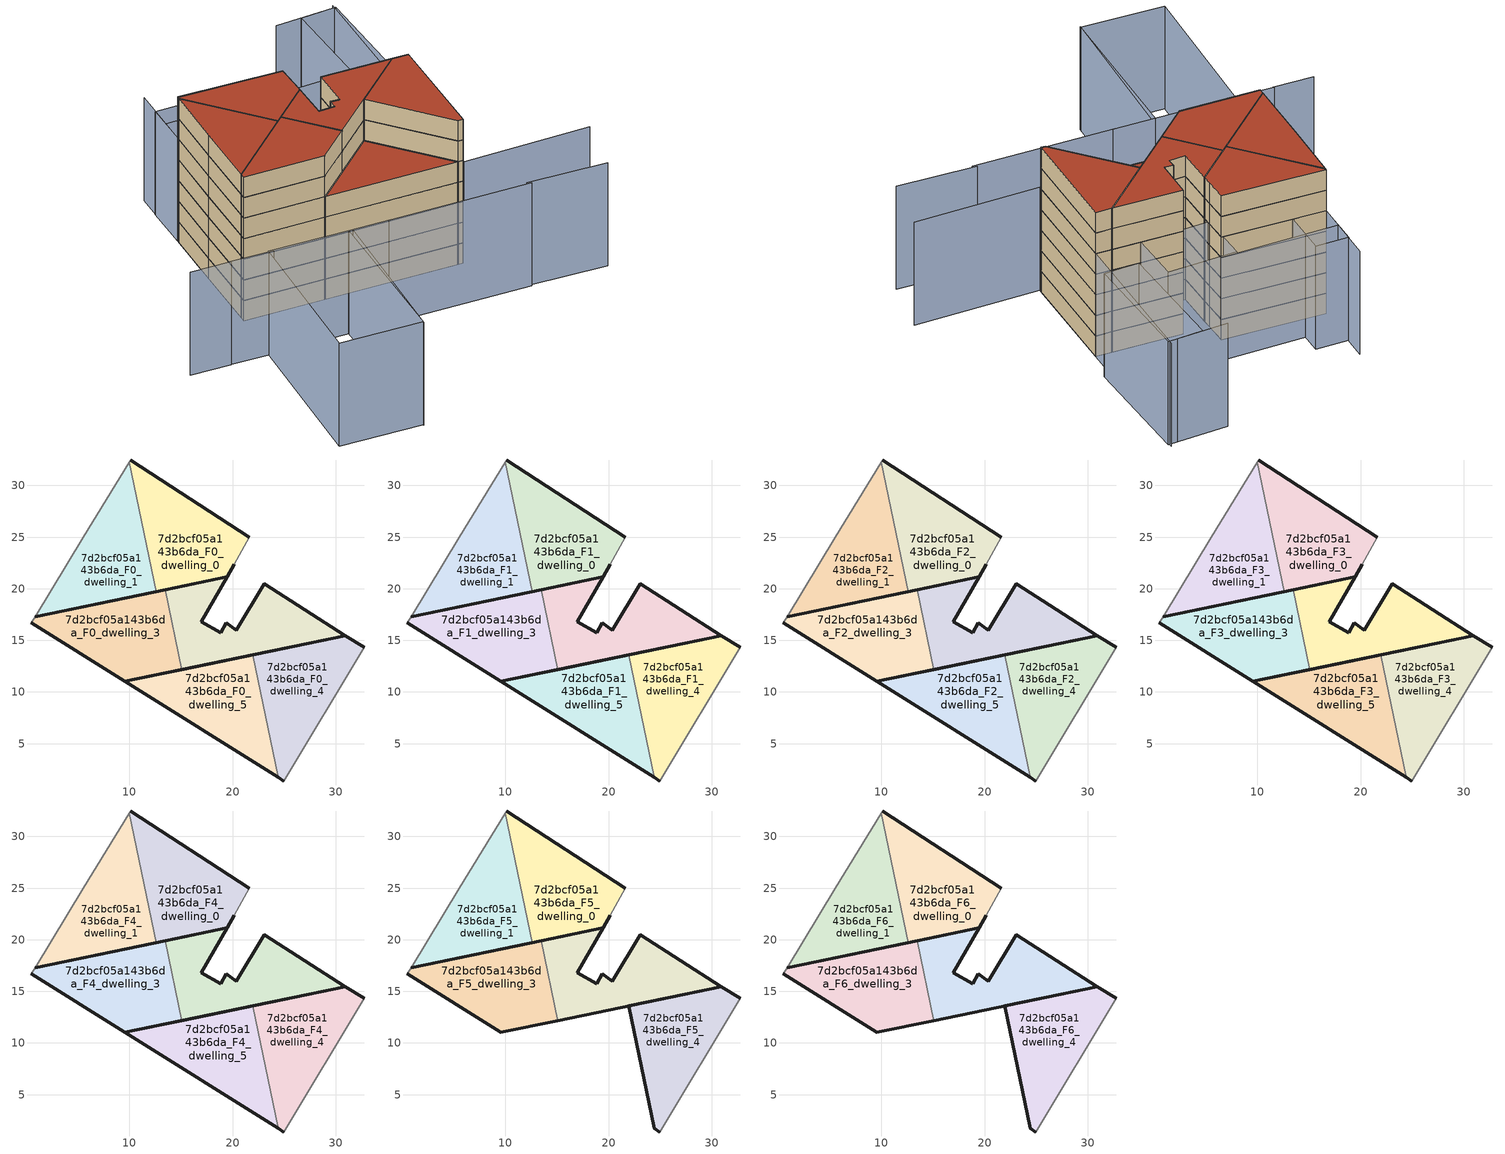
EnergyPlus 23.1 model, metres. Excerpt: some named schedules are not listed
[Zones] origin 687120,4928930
7d2bcf05a143b6da_F0_dwelling_0
 floor ground (EU_floor_Construction): 19.47,21.15 20.17,22.35 21.6,24.99 10.15,32.47 10,32.23 12.59,19.73 z0
 wall outside (EU_wall_Construction): 20.17,22.35 19.47,21.15 12.59,19.73 / 10.15,32.47 21.6,24.99 z0:3
 wall to 7d2bcf05a143b6da_F0_dwelling_1 (EU_wall_Construction): 12.59,19.73 10,32.23 z0:3
 wall adiabatic (EU_wall_Construction): 10,32.23 10.15,32.47 / 21.6,24.99 20.17,22.35 z0:3
7d2bcf05a143b6da_F0_dwelling_1
 floor ground (EU_floor_Construction): 12.59,19.73 10,32.23 5.52,24.97 0.86,17.29 z0
 wall outside (EU_wall_Construction): 12.59,19.73 0.86,17.29 z0:3
 wall adiabatic (EU_wall_Construction): 0.86,17.29 5.52,24.97 10,32.23 z0:3
7d2bcf05a143b6da_F0_dwelling_2
 floor ground (EU_floor_Construction): 30.93,15.47 23.06,20.5 20.34,16 19.38,16.69 18.83,15.73 16.94,16.78 19.47,21.15 13.47,19.91 15.07,12.18 z0
 wall outside (EU_wall_Construction): 13.47,19.91 19.47,21.15 16.94,16.78 18.83,15.73 19.38,16.69 20.34,16 23.06,20.5 30.93,15.47 15.07,12.18 z0:3
 wall to 7d2bcf05a143b6da_F0_dwelling_3 (EU_wall_Construction): 15.07,12.18 13.47,19.91 z0:3
7d2bcf05a143b6da_F0_dwelling_3
 floor ground (EU_floor_Construction): 15.07,12.18 13.47,19.91 0.86,17.29 0.51,16.7 9.55,11.03 z0
 wall outside (EU_wall_Construction): 0.86,17.29 13.47,19.91 / 15.07,12.18 9.55,11.03 0.51,16.7 z0:3
 wall adiabatic (EU_wall_Construction): 0.51,16.7 0.86,17.29 z0:3
7d2bcf05a143b6da_F0_dwelling_4
 floor ground (EU_floor_Construction): 24.95,1.38 32.74,14.31 30.93,15.47 21.94,13.6 24.41,1.72 z0
 wall outside (EU_wall_Construction): 21.94,13.6 30.93,15.47 32.74,14.31 / 24.95,1.38 24.41,1.72 z0:3
 wall adiabatic (EU_wall_Construction): 32.74,14.31 24.95,1.38 z0:3
 wall to 7d2bcf05a143b6da_F0_dwelling_5 (EU_wall_Construction): 24.41,1.72 21.94,13.6 z0:3
7d2bcf05a143b6da_F0_dwelling_5
 floor ground (EU_floor_Construction): 24.41,1.72 21.94,13.6 9.55,11.03 z0
 wall outside (EU_wall_Construction): 24.41,1.72 9.55,11.03 21.94,13.6 z0:3
7d2bcf05a143b6da_F1_dwelling_0
 floor to 7d2bcf05a143b6da_F0_dwelling_0 (EU_floor_Construction): 19.47,21.15 20.17,22.35 21.6,24.99 10.15,32.47 10,32.23 12.59,19.73 z3
 wall outside (EU_wall_Construction): 20.17,22.35 19.47,21.15 12.59,19.73 / 10.15,32.47 21.6,24.99 z3:6
 wall to 7d2bcf05a143b6da_F1_dwelling_1 (EU_wall_Construction): 12.59,19.73 10,32.23 z3:6
 wall adiabatic (EU_wall_Construction): 10,32.23 10.15,32.47 / 21.6,24.99 20.17,22.35 z3:6
7d2bcf05a143b6da_F1_dwelling_1
 floor to 7d2bcf05a143b6da_F0_dwelling_1 (EU_floor_Construction): 12.59,19.73 10,32.23 5.52,24.97 0.86,17.29 z3
 wall outside (EU_wall_Construction): 12.59,19.73 0.86,17.29 z3:6
 wall adiabatic (EU_wall_Construction): 0.86,17.29 5.52,24.97 10,32.23 z3:6
7d2bcf05a143b6da_F1_dwelling_2
 floor to 7d2bcf05a143b6da_F0_dwelling_2 (EU_floor_Construction): 30.93,15.47 23.06,20.5 20.34,16 19.38,16.69 18.83,15.73 16.94,16.78 19.47,21.15 13.47,19.91 15.07,12.18 z3
 wall outside (EU_wall_Construction): 13.47,19.91 19.47,21.15 16.94,16.78 18.83,15.73 19.38,16.69 20.34,16 23.06,20.5 30.93,15.47 15.07,12.18 z3:6
 wall to 7d2bcf05a143b6da_F1_dwelling_3 (EU_wall_Construction): 15.07,12.18 13.47,19.91 z3:6
7d2bcf05a143b6da_F1_dwelling_3
 floor to 7d2bcf05a143b6da_F0_dwelling_3 (EU_floor_Construction): 15.07,12.18 13.47,19.91 0.86,17.29 0.51,16.7 9.55,11.03 z3
 wall outside (EU_wall_Construction): 0.86,17.29 13.47,19.91 / 15.07,12.18 9.55,11.03 0.51,16.7 z3:6
 wall adiabatic (EU_wall_Construction): 0.51,16.7 0.86,17.29 z3:6
7d2bcf05a143b6da_F1_dwelling_4
 floor to 7d2bcf05a143b6da_F0_dwelling_4 (EU_floor_Construction): 24.95,1.38 32.74,14.31 30.93,15.47 21.94,13.6 24.41,1.72 z3
 wall outside (EU_wall_Construction): 21.94,13.6 30.93,15.47 32.74,14.31 / 24.95,1.38 24.41,1.72 z3:6
 wall adiabatic (EU_wall_Construction): 32.74,14.31 24.95,1.38 z3:6
 wall to 7d2bcf05a143b6da_F1_dwelling_5 (EU_wall_Construction): 24.41,1.72 21.94,13.6 z3:6
7d2bcf05a143b6da_F1_dwelling_5
 floor to 7d2bcf05a143b6da_F0_dwelling_5 (EU_floor_Construction): 24.41,1.72 21.94,13.6 9.55,11.03 z3
 wall outside (EU_wall_Construction): 24.41,1.72 9.55,11.03 21.94,13.6 z3:6
7d2bcf05a143b6da_F2_dwelling_0
 floor to 7d2bcf05a143b6da_F1_dwelling_0 (EU_floor_Construction): 19.47,21.15 20.17,22.35 21.6,24.99 10.15,32.47 10,32.23 12.59,19.73 z6
 wall outside (EU_wall_Construction): 20.17,22.35 19.47,21.15 12.59,19.73 / 10.15,32.47 21.6,24.99 z6:9
 wall to 7d2bcf05a143b6da_F2_dwelling_1 (EU_wall_Construction): 12.59,19.73 10,32.23 z6:9
 wall adiabatic (EU_wall_Construction): 10,32.23 10.15,32.47 / 21.6,24.99 20.17,22.35 z6:9
7d2bcf05a143b6da_F2_dwelling_1
 floor to 7d2bcf05a143b6da_F1_dwelling_1 (EU_floor_Construction): 12.59,19.73 10,32.23 5.52,24.97 0.86,17.29 z6
 wall outside (EU_wall_Construction): 12.59,19.73 0.86,17.29 z6:9
 wall adiabatic (EU_wall_Construction): 0.86,17.29 5.52,24.97 10,32.23 z6:9
7d2bcf05a143b6da_F2_dwelling_2
 floor to 7d2bcf05a143b6da_F1_dwelling_2 (EU_floor_Construction): 30.93,15.47 23.06,20.5 20.34,16 19.38,16.69 18.83,15.73 16.94,16.78 19.47,21.15 13.47,19.91 15.07,12.18 z6
 wall outside (EU_wall_Construction): 13.47,19.91 19.47,21.15 16.94,16.78 18.83,15.73 19.38,16.69 20.34,16 23.06,20.5 30.93,15.47 15.07,12.18 z6:9
 wall to 7d2bcf05a143b6da_F2_dwelling_3 (EU_wall_Construction): 15.07,12.18 13.47,19.91 z6:9
7d2bcf05a143b6da_F2_dwelling_3
 floor to 7d2bcf05a143b6da_F1_dwelling_3 (EU_floor_Construction): 15.07,12.18 13.47,19.91 0.86,17.29 0.51,16.7 9.55,11.03 z6
 wall outside (EU_wall_Construction): 0.86,17.29 13.47,19.91 / 15.07,12.18 9.55,11.03 0.51,16.7 z6:9
 wall adiabatic (EU_wall_Construction): 0.51,16.7 0.86,17.29 z6:9
7d2bcf05a143b6da_F2_dwelling_4
 floor to 7d2bcf05a143b6da_F1_dwelling_4 (EU_floor_Construction): 24.95,1.38 32.74,14.31 30.93,15.47 21.94,13.6 24.41,1.72 z6
 wall outside (EU_wall_Construction): 21.94,13.6 30.93,15.47 32.74,14.31 / 24.95,1.38 24.41,1.72 z6:9
 wall adiabatic (EU_wall_Construction): 32.74,14.31 24.95,1.38 z6:9
 wall to 7d2bcf05a143b6da_F2_dwelling_5 (EU_wall_Construction): 24.41,1.72 21.94,13.6 z6:9
7d2bcf05a143b6da_F2_dwelling_5
 floor to 7d2bcf05a143b6da_F1_dwelling_5 (EU_floor_Construction): 24.41,1.72 21.94,13.6 9.55,11.03 z6
 wall outside (EU_wall_Construction): 24.41,1.72 9.55,11.03 21.94,13.6 z6:9
7d2bcf05a143b6da_F3_dwelling_0
 floor to 7d2bcf05a143b6da_F2_dwelling_0 (EU_floor_Construction): 19.47,21.15 20.17,22.35 21.6,24.99 10.15,32.47 10,32.23 12.59,19.73 z9
 wall outside (EU_wall_Construction): 20.17,22.35 19.47,21.15 12.59,19.73 / 10.15,32.47 21.6,24.99 z9:12
 wall to 7d2bcf05a143b6da_F3_dwelling_1 (EU_wall_Construction): 12.59,19.73 10,32.23 z9:12
 wall adiabatic (EU_wall_Construction): 10,32.23 10.15,32.47 / 21.6,24.99 20.17,22.35 z9:12
7d2bcf05a143b6da_F3_dwelling_1
 floor to 7d2bcf05a143b6da_F2_dwelling_1 (EU_floor_Construction): 12.59,19.73 10,32.23 5.52,24.97 0.86,17.29 z9
 wall outside (EU_wall_Construction): 12.59,19.73 0.86,17.29 z9:12
 wall adiabatic (EU_wall_Construction): 0.86,17.29 5.52,24.97 10,32.23 z9:12
7d2bcf05a143b6da_F3_dwelling_2
 floor to 7d2bcf05a143b6da_F2_dwelling_2 (EU_floor_Construction): 30.93,15.47 23.06,20.5 20.34,16 19.38,16.69 18.83,15.73 16.94,16.78 19.47,21.15 13.47,19.91 15.07,12.18 z9
 wall outside (EU_wall_Construction): 13.47,19.91 19.47,21.15 16.94,16.78 18.83,15.73 19.38,16.69 20.34,16 23.06,20.5 30.93,15.47 15.07,12.18 z9:12
 wall to 7d2bcf05a143b6da_F3_dwelling_3 (EU_wall_Construction): 15.07,12.18 13.47,19.91 z9:12
7d2bcf05a143b6da_F3_dwelling_3
 floor to 7d2bcf05a143b6da_F2_dwelling_3 (EU_floor_Construction): 15.07,12.18 13.47,19.91 0.86,17.29 0.51,16.7 9.55,11.03 z9
 wall outside (EU_wall_Construction): 0.86,17.29 13.47,19.91 / 15.07,12.18 9.55,11.03 0.51,16.7 z9:12
 wall adiabatic (EU_wall_Construction): 0.51,16.7 0.86,17.29 z9:12
7d2bcf05a143b6da_F3_dwelling_4
 floor to 7d2bcf05a143b6da_F2_dwelling_4 (EU_floor_Construction): 24.95,1.38 32.74,14.31 30.93,15.47 21.94,13.6 24.41,1.72 z9
 wall outside (EU_wall_Construction): 21.94,13.6 30.93,15.47 32.74,14.31 / 24.95,1.38 24.41,1.72 z9:12
 wall adiabatic (EU_wall_Construction): 32.74,14.31 24.95,1.38 z9:12
 wall to 7d2bcf05a143b6da_F3_dwelling_5 (EU_wall_Construction): 24.41,1.72 21.94,13.6 z9:12
7d2bcf05a143b6da_F3_dwelling_5
 floor to 7d2bcf05a143b6da_F2_dwelling_5 (EU_floor_Construction): 24.41,1.72 21.94,13.6 9.55,11.03 z9
 wall outside (EU_wall_Construction): 24.41,1.72 9.55,11.03 21.94,13.6 z9:12
7d2bcf05a143b6da_F4_dwelling_0
 floor to 7d2bcf05a143b6da_F3_dwelling_0 (EU_floor_Construction): 19.47,21.15 20.17,22.35 21.6,24.99 10.15,32.47 10,32.23 12.59,19.73 z12
 wall outside (EU_wall_Construction): 20.17,22.35 19.47,21.15 12.59,19.73 / 10.15,32.47 21.6,24.99 z12:15
 wall to 7d2bcf05a143b6da_F4_dwelling_1 (EU_wall_Construction): 12.59,19.73 10,32.23 z12:15
 wall adiabatic (EU_wall_Construction): 10,32.23 10.15,32.47 / 21.6,24.99 20.17,22.35 z12:15
7d2bcf05a143b6da_F4_dwelling_1
 floor to 7d2bcf05a143b6da_F3_dwelling_1 (EU_floor_Construction): 12.59,19.73 10,32.23 5.52,24.97 0.86,17.29 z12
 wall outside (EU_wall_Construction): 12.59,19.73 0.86,17.29 z12:15
 wall adiabatic (EU_wall_Construction): 0.86,17.29 5.52,24.97 10,32.23 z12:15
7d2bcf05a143b6da_F4_dwelling_2
 floor to 7d2bcf05a143b6da_F3_dwelling_2 (EU_floor_Construction): 30.93,15.47 23.06,20.5 20.34,16 19.38,16.69 18.83,15.73 16.94,16.78 19.47,21.15 13.47,19.91 15.07,12.18 z12
 wall outside (EU_wall_Construction): 13.47,19.91 19.47,21.15 16.94,16.78 18.83,15.73 19.38,16.69 20.34,16 23.06,20.5 30.93,15.47 15.07,12.18 z12:15
 wall to 7d2bcf05a143b6da_F4_dwelling_3 (EU_wall_Construction): 15.07,12.18 13.47,19.91 z12:15
7d2bcf05a143b6da_F4_dwelling_3
 floor to 7d2bcf05a143b6da_F3_dwelling_3 (EU_floor_Construction): 15.07,12.18 13.47,19.91 0.86,17.29 0.51,16.7 9.55,11.03 z12
 wall outside (EU_wall_Construction): 0.86,17.29 13.47,19.91 / 15.07,12.18 9.55,11.03 0.51,16.7 z12:15
 wall adiabatic (EU_wall_Construction): 0.51,16.7 0.86,17.29 z12:15
7d2bcf05a143b6da_F4_dwelling_4
 floor to 7d2bcf05a143b6da_F3_dwelling_4 (EU_floor_Construction): 24.95,1.38 32.74,14.31 30.93,15.47 21.94,13.6 24.41,1.72 z12
 wall outside (EU_wall_Construction): 21.94,13.6 30.93,15.47 32.74,14.31 / 24.95,1.38 24.41,1.72 z12:15
 wall adiabatic (EU_wall_Construction): 32.74,14.31 24.95,1.38 z12:15
 wall to 7d2bcf05a143b6da_F4_dwelling_5 (EU_wall_Construction): 24.41,1.72 21.94,13.6 z12:15
7d2bcf05a143b6da_F4_dwelling_5
 floor to 7d2bcf05a143b6da_F3_dwelling_5 (EU_floor_Construction): 24.41,1.72 21.94,13.6 9.55,11.03 z12
 wall outside (EU_wall_Construction): 24.41,1.72 9.55,11.03 21.94,13.6 z12:15
 roof outside (EU_roof_Construction): 21.94,13.6 24.41,1.72 9.55,11.03 z15
7d2bcf05a143b6da_F5_dwelling_0
 floor to 7d2bcf05a143b6da_F4_dwelling_0 (EU_floor_Construction): 19.47,21.15 20.17,22.35 21.6,24.99 10.15,32.47 10,32.23 12.59,19.73 z15
 wall outside (EU_wall_Construction): 20.17,22.35 19.47,21.15 12.59,19.73 / 10.15,32.47 21.6,24.99 z15:18
 wall to 7d2bcf05a143b6da_F5_dwelling_1 (EU_wall_Construction): 12.59,19.73 10,32.23 z15:18
 wall adiabatic (EU_wall_Construction): 10,32.23 10.15,32.47 / 21.6,24.99 20.17,22.35 z15:18
7d2bcf05a143b6da_F5_dwelling_1
 floor to 7d2bcf05a143b6da_F4_dwelling_1 (EU_floor_Construction): 12.59,19.73 10,32.23 5.52,24.97 0.86,17.29 z15
 wall outside (EU_wall_Construction): 12.59,19.73 0.86,17.29 z15:18
 wall adiabatic (EU_wall_Construction): 0.86,17.29 5.52,24.97 10,32.23 z15:18
7d2bcf05a143b6da_F5_dwelling_2
 floor to 7d2bcf05a143b6da_F4_dwelling_2 (EU_floor_Construction): 30.93,15.47 23.06,20.5 20.34,16 19.38,16.69 18.83,15.73 16.94,16.78 19.47,21.15 13.47,19.91 15.07,12.18 z15
 wall outside (EU_wall_Construction): 13.47,19.91 19.47,21.15 16.94,16.78 18.83,15.73 19.38,16.69 20.34,16 23.06,20.5 30.93,15.47 15.07,12.18 z15:18
 wall to 7d2bcf05a143b6da_F5_dwelling_3 (EU_wall_Construction): 15.07,12.18 13.47,19.91 z15:18
7d2bcf05a143b6da_F5_dwelling_3
 floor to 7d2bcf05a143b6da_F4_dwelling_3 (EU_floor_Construction): 15.07,12.18 13.47,19.91 0.86,17.29 0.51,16.7 9.55,11.03 z15
 wall outside (EU_wall_Construction): 0.86,17.29 13.47,19.91 / 15.07,12.18 9.55,11.03 0.51,16.7 z15:18
 wall adiabatic (EU_wall_Construction): 0.51,16.7 0.86,17.29 z15:18
7d2bcf05a143b6da_F5_dwelling_4
 floor to 7d2bcf05a143b6da_F4_dwelling_4 (EU_floor_Construction): 24.95,1.38 32.74,14.31 30.93,15.47 21.94,13.6 24.41,1.72 z15
 wall outside (EU_wall_Construction): 24.95,1.38 24.41,1.72 21.94,13.6 30.93,15.47 32.74,14.31 z15:18
 wall adiabatic (EU_wall_Construction): 32.74,14.31 24.95,1.38 z15:18
7d2bcf05a143b6da_F6_dwelling_0
 floor to 7d2bcf05a143b6da_F5_dwelling_0 (EU_floor_Construction): 19.47,21.15 20.17,22.35 21.6,24.99 10.15,32.47 10,32.23 12.59,19.73 z18
 wall outside (EU_wall_Construction): 20.17,22.35 19.47,21.15 12.59,19.73 / 10.15,32.47 21.6,24.99 z18:21
 wall to 7d2bcf05a143b6da_F6_dwelling_1 (EU_wall_Construction): 12.59,19.73 10,32.23 z18:21
 wall adiabatic (EU_wall_Construction): 10,32.23 10.15,32.47 / 21.6,24.99 20.17,22.35 z18:21
 roof outside (EU_roof_Construction): 21.6,24.99 20.17,22.35 19.47,21.15 12.59,19.73 10,32.23 10.15,32.47 z21
7d2bcf05a143b6da_F6_dwelling_1
 floor to 7d2bcf05a143b6da_F5_dwelling_1 (EU_floor_Construction): 12.59,19.73 10,32.23 5.52,24.97 0.86,17.29 z18
 wall outside (EU_wall_Construction): 12.59,19.73 0.86,17.29 z18:21
 wall adiabatic (EU_wall_Construction): 0.86,17.29 5.52,24.97 10,32.23 z18:21
 roof outside (EU_roof_Construction): 10,32.23 12.59,19.73 0.86,17.29 5.52,24.97 z21
7d2bcf05a143b6da_F6_dwelling_2
 floor to 7d2bcf05a143b6da_F5_dwelling_2 (EU_floor_Construction): 30.93,15.47 23.06,20.5 20.34,16 19.38,16.69 18.83,15.73 16.94,16.78 19.47,21.15 13.47,19.91 15.07,12.18 z18
 wall outside (EU_wall_Construction): 13.47,19.91 19.47,21.15 16.94,16.78 18.83,15.73 19.38,16.69 20.34,16 23.06,20.5 30.93,15.47 15.07,12.18 z18:21
 wall to 7d2bcf05a143b6da_F6_dwelling_3 (EU_wall_Construction): 15.07,12.18 13.47,19.91 z18:21
 roof outside (EU_roof_Construction): 30.93,15.47 15.07,12.18 13.47,19.91 19.47,21.15 16.94,16.78 18.83,15.73 19.38,16.69 20.34,16 23.06,20.5 z21
7d2bcf05a143b6da_F6_dwelling_3
 floor to 7d2bcf05a143b6da_F5_dwelling_3 (EU_floor_Construction): 15.07,12.18 13.47,19.91 0.86,17.29 0.51,16.7 9.55,11.03 z18
 wall outside (EU_wall_Construction): 0.86,17.29 13.47,19.91 / 15.07,12.18 9.55,11.03 0.51,16.7 z18:21
 wall adiabatic (EU_wall_Construction): 0.51,16.7 0.86,17.29 z18:21
 roof outside (EU_roof_Construction): 13.47,19.91 15.07,12.18 9.55,11.03 0.51,16.7 0.86,17.29 z21
7d2bcf05a143b6da_F6_dwelling_4
 floor to 7d2bcf05a143b6da_F5_dwelling_4 (EU_floor_Construction): 24.95,1.38 32.74,14.31 30.93,15.47 21.94,13.6 24.41,1.72 z18
 wall outside (EU_wall_Construction): 24.95,1.38 24.41,1.72 21.94,13.6 30.93,15.47 32.74,14.31 z18:21
 wall adiabatic (EU_wall_Construction): 32.74,14.31 24.95,1.38 z18:21
 roof outside (EU_roof_Construction): 32.74,14.31 24.95,1.38 24.41,1.72 21.94,13.6 30.93,15.47 z21
shading: 25.25,-7.49 33.96,-13.31 / 39.08,-7.43 24.79,1.15 / 24.79,1.15 43.35,32.07 / 9.65,1.94 25.5,-8 / -8.01,13.14 -3.21,10.01 / -5.85,-13.19 5.15,4.76 / 5.15,4.76 9.87,1.87 / -12.42,15.9 -7.93,12.97 / 15,40.37 0.51,16.7 / 42.19,32.21 36.19,35.44 / 25.23,27.23 11.9,35.21 / 23.16,28.19 31.23,23.69 / 31.23,23.69 27.77,17.49 / 27.77,17.49 19.7,21.99 / 19.7,21.99 23.16,28.19 / 39.18,33.83 43.3,31.61 / 43.3,31.61 35.67,17.44 / 35.67,17.44 31.55,19.66 / 31.55,19.66 39.18,33.83 / -5.78,-13.07 -15.02,-7.09 / -15.02,-7.09 -3.66,10.46 / -3.66,10.46 5.58,4.48 / 5.58,4.48 -5.78,-13.07 / 17.02,35.42 13.81,30.08 / 13.81,30.08 10.06,32.33 / 10.06,32.33 13.26,37.67 / 13.26,37.67 17.02,35.42 z0:15
[Building]
EU S2 Campaign: North Axis=0; Terrain=City; Solar Distribution=FullExterior
[Site:Location]
Bologna: Latitude=44.5; Longitude=11.25; Time Zone=1; Elevation=37
[SizingPeriod:WeatherFileDays]
AnnualSizingPeriod: Begin Month=1; Begin Day of Month=1; End Month=12; End Day of Month=31; Day of Week for Start Day=Monday; Use Weather File Daylight Saving Period=No; Use Weather File Rain and Snow Indicators=No
[MATERIAL]
EU_InternalMass_Material: Roughness=MediumRough; Thickness=0.1; Conductivity=1; Density=1800; Specific Heat=900; Thermal Absorptance=0.9; Solar Absorptance=0.7; Visible Absorptance=0.7
[MATERIAL:NOMASS] Roughness=MediumRough; Thermal Absorptance=0.9; Solar Absorptance=0.7; Visible Absorptance=0.7
Name | Thermal Resistance
EU_wall_NoMass | 0.890213
EU_roof_NoMass | 0.636128
EU_floor_NoMass | 0.79516
[CONSTRUCTION]
EU_wall_Construction: EU_wall_NoMass
EU_roof_Construction: EU_roof_NoMass
EU_floor_Construction: EU_floor_NoMass
EU_InternalMass_Construction: EU_InternalMass_Material
[ZONE] Type=1; Multiplier=1; Ceiling Height=autocalculate; Floor Area=autocalculate; Part of Total Floor Area=Yes
Name | Volume
7d2bcf05a143b6da_F0_dwelling_0; 7d2bcf05a143b6da_F1_dwelling_0; 7d2bcf05a143b6da_F2_dwelling_0; 7d2bcf05a143b6da_F3_dwelling_0; 7d2bcf05a143b6da_F4_dwelling_0; 7d2bcf05a143b6da_F5_dwelling_0; 7d2bcf05a143b6da_F6_dwelling_0; 7d2bcf05a143b6da_F0_dwelling_2; 7d2bcf05a143b6da_F1_dwelling_2; 7d2bcf05a143b6da_F2_dwelling_2; 7d2bcf05a143b6da_F3_dwelling_2; 7d2bcf05a143b6da_F4_dwelling_2; 7d2bcf05a143b6da_F5_dwelling_2; 7d2bcf05a143b6da_F6_dwelling_2 | 230.422
7d2bcf05a143b6da_F0_dwelling_1; 7d2bcf05a143b6da_F1_dwelling_1; 7d2bcf05a143b6da_F2_dwelling_1; 7d2bcf05a143b6da_F3_dwelling_1; 7d2bcf05a143b6da_F4_dwelling_1; 7d2bcf05a143b6da_F5_dwelling_1; 7d2bcf05a143b6da_F6_dwelling_1; 7d2bcf05a143b6da_F0_dwelling_5; 7d2bcf05a143b6da_F1_dwelling_5; 7d2bcf05a143b6da_F2_dwelling_5; 7d2bcf05a143b6da_F3_dwelling_5; 7d2bcf05a143b6da_F4_dwelling_5 | 230.399
7d2bcf05a143b6da_F0_dwelling_3; 7d2bcf05a143b6da_F1_dwelling_3; 7d2bcf05a143b6da_F2_dwelling_3; 7d2bcf05a143b6da_F3_dwelling_3; 7d2bcf05a143b6da_F4_dwelling_3; 7d2bcf05a143b6da_F5_dwelling_3; 7d2bcf05a143b6da_F6_dwelling_3 | 230.394
7d2bcf05a143b6da_F0_dwelling_4; 7d2bcf05a143b6da_F1_dwelling_4; 7d2bcf05a143b6da_F2_dwelling_4; 7d2bcf05a143b6da_F3_dwelling_4; 7d2bcf05a143b6da_F4_dwelling_4; 7d2bcf05a143b6da_F5_dwelling_4; 7d2bcf05a143b6da_F6_dwelling_4 | 230.385
[INTERNALMASS] Construction=EU_InternalMass_Construction
Name | Zone or ZoneList | Surface Area
7d2bcf05a143b6da_F0_dwelling_0_EU_InternalMass | 7d2bcf05a143b6da_F0_dwelling_0 | 76.8076
7d2bcf05a143b6da_F0_dwelling_1_EU_InternalMass | 7d2bcf05a143b6da_F0_dwelling_1 | 76.7996
7d2bcf05a143b6da_F0_dwelling_2_EU_InternalMass | 7d2bcf05a143b6da_F0_dwelling_2 | 76.8077
7d2bcf05a143b6da_F0_dwelling_3_EU_InternalMass | 7d2bcf05a143b6da_F0_dwelling_3 | 76.798
7d2bcf05a143b6da_F0_dwelling_4_EU_InternalMass | 7d2bcf05a143b6da_F0_dwelling_4 | 76.7951
7d2bcf05a143b6da_F0_dwelling_5_EU_InternalMass | 7d2bcf05a143b6da_F0_dwelling_5 | 76.7996
7d2bcf05a143b6da_F1_dwelling_0_EU_InternalMass | 7d2bcf05a143b6da_F1_dwelling_0 | 76.8076
7d2bcf05a143b6da_F1_dwelling_1_EU_InternalMass | 7d2bcf05a143b6da_F1_dwelling_1 | 76.7996
7d2bcf05a143b6da_F1_dwelling_2_EU_InternalMass | 7d2bcf05a143b6da_F1_dwelling_2 | 76.8077
7d2bcf05a143b6da_F1_dwelling_3_EU_InternalMass | 7d2bcf05a143b6da_F1_dwelling_3 | 76.798
7d2bcf05a143b6da_F1_dwelling_4_EU_InternalMass | 7d2bcf05a143b6da_F1_dwelling_4 | 76.7951
7d2bcf05a143b6da_F1_dwelling_5_EU_InternalMass | 7d2bcf05a143b6da_F1_dwelling_5 | 76.7996
7d2bcf05a143b6da_F2_dwelling_0_EU_InternalMass | 7d2bcf05a143b6da_F2_dwelling_0 | 76.8076
7d2bcf05a143b6da_F2_dwelling_1_EU_InternalMass | 7d2bcf05a143b6da_F2_dwelling_1 | 76.7996
7d2bcf05a143b6da_F2_dwelling_2_EU_InternalMass | 7d2bcf05a143b6da_F2_dwelling_2 | 76.8077
7d2bcf05a143b6da_F2_dwelling_3_EU_InternalMass | 7d2bcf05a143b6da_F2_dwelling_3 | 76.798
7d2bcf05a143b6da_F2_dwelling_4_EU_InternalMass | 7d2bcf05a143b6da_F2_dwelling_4 | 76.7951
7d2bcf05a143b6da_F2_dwelling_5_EU_InternalMass | 7d2bcf05a143b6da_F2_dwelling_5 | 76.7996
7d2bcf05a143b6da_F3_dwelling_0_EU_InternalMass | 7d2bcf05a143b6da_F3_dwelling_0 | 76.8076
7d2bcf05a143b6da_F3_dwelling_1_EU_InternalMass | 7d2bcf05a143b6da_F3_dwelling_1 | 76.7996
7d2bcf05a143b6da_F3_dwelling_2_EU_InternalMass | 7d2bcf05a143b6da_F3_dwelling_2 | 76.8077
7d2bcf05a143b6da_F3_dwelling_3_EU_InternalMass | 7d2bcf05a143b6da_F3_dwelling_3 | 76.798
7d2bcf05a143b6da_F3_dwelling_4_EU_InternalMass | 7d2bcf05a143b6da_F3_dwelling_4 | 76.7951
7d2bcf05a143b6da_F3_dwelling_5_EU_InternalMass | 7d2bcf05a143b6da_F3_dwelling_5 | 76.7996
7d2bcf05a143b6da_F4_dwelling_0_EU_InternalMass | 7d2bcf05a143b6da_F4_dwelling_0 | 76.8076
7d2bcf05a143b6da_F4_dwelling_1_EU_InternalMass | 7d2bcf05a143b6da_F4_dwelling_1 | 76.7996
7d2bcf05a143b6da_F4_dwelling_2_EU_InternalMass | 7d2bcf05a143b6da_F4_dwelling_2 | 76.8077
7d2bcf05a143b6da_F4_dwelling_3_EU_InternalMass | 7d2bcf05a143b6da_F4_dwelling_3 | 76.798
7d2bcf05a143b6da_F4_dwelling_4_EU_InternalMass | 7d2bcf05a143b6da_F4_dwelling_4 | 76.7951
7d2bcf05a143b6da_F4_dwelling_5_EU_InternalMass | 7d2bcf05a143b6da_F4_dwelling_5 | 76.7996
7d2bcf05a143b6da_F5_dwelling_0_EU_InternalMass | 7d2bcf05a143b6da_F5_dwelling_0 | 77.7346
7d2bcf05a143b6da_F5_dwelling_1_EU_InternalMass | 7d2bcf05a143b6da_F5_dwelling_1 | 77.3889
7d2bcf05a143b6da_F5_dwelling_2_EU_InternalMass | 7d2bcf05a143b6da_F5_dwelling_2 | 106.933
7d2bcf05a143b6da_F5_dwelling_3_EU_InternalMass | 7d2bcf05a143b6da_F5_dwelling_3 | 106.593
7d2bcf05a143b6da_F5_dwelling_4_EU_InternalMass | 7d2bcf05a143b6da_F5_dwelling_4 | 92.1683
7d2bcf05a143b6da_F6_dwelling_0_EU_InternalMass | 7d2bcf05a143b6da_F6_dwelling_0 | 77.7346
7d2bcf05a143b6da_F6_dwelling_1_EU_InternalMass | 7d2bcf05a143b6da_F6_dwelling_1 | 77.3889
7d2bcf05a143b6da_F6_dwelling_2_EU_InternalMass | 7d2bcf05a143b6da_F6_dwelling_2 | 106.933
7d2bcf05a143b6da_F6_dwelling_3_EU_InternalMass | 7d2bcf05a143b6da_F6_dwelling_3 | 106.593
7d2bcf05a143b6da_F6_dwelling_4_EU_InternalMass | 7d2bcf05a143b6da_F6_dwelling_4 | 92.1683
[OTHEREQUIPMENT] Fuel Type=Electricity; Design Level Calculation Method=Watts/Area; Power per Zone Floor Area=1; Fraction Latent=0; Fraction Radiant=0; Fraction Lost=0; Carbon Dioxide Generation Rate=0; EndUse Subcategory=EU_Step8_InternalGains
Name | Zone or ZoneList or Space or SpaceList | Schedule
EU_Step8_InternalGain_7d2bcf05a143b6da_F0_dwelling_0_f000 | 7d2bcf05a143b6da_F0_dwelling_0 | EU_Step8_GainSchedule_7d2bcf05a143b6da_F0_dwelling_0_f000
EU_Step8_InternalGain_7d2bcf05a143b6da_F0_dwelling_1_f000 | 7d2bcf05a143b6da_F0_dwelling_1 | EU_Step8_GainSchedule_7d2bcf05a143b6da_F0_dwelling_1_f000
EU_Step8_InternalGain_7d2bcf05a143b6da_F0_dwelling_2_f000 | 7d2bcf05a143b6da_F0_dwelling_2 | EU_Step8_GainSchedule_7d2bcf05a143b6da_F0_dwelling_2_f000
EU_Step8_InternalGain_7d2bcf05a143b6da_F0_dwelling_3_f000 | 7d2bcf05a143b6da_F0_dwelling_3 | EU_Step8_GainSchedule_7d2bcf05a143b6da_F0_dwelling_3_f000
EU_Step8_InternalGain_7d2bcf05a143b6da_F0_dwelling_4_f000 | 7d2bcf05a143b6da_F0_dwelling_4 | EU_Step8_GainSchedule_7d2bcf05a143b6da_F0_dwelling_4_f000
EU_Step8_InternalGain_7d2bcf05a143b6da_F0_dwelling_5_f000 | 7d2bcf05a143b6da_F0_dwelling_5 | EU_Step8_GainSchedule_7d2bcf05a143b6da_F0_dwelling_5_f000
EU_Step8_InternalGain_7d2bcf05a143b6da_F1_dwelling_0_f000 | 7d2bcf05a143b6da_F1_dwelling_0 | EU_Step8_GainSchedule_7d2bcf05a143b6da_F1_dwelling_0_f000
EU_Step8_InternalGain_7d2bcf05a143b6da_F1_dwelling_1_f000 | 7d2bcf05a143b6da_F1_dwelling_1 | EU_Step8_GainSchedule_7d2bcf05a143b6da_F1_dwelling_1_f000
EU_Step8_InternalGain_7d2bcf05a143b6da_F1_dwelling_2_f000 | 7d2bcf05a143b6da_F1_dwelling_2 | EU_Step8_GainSchedule_7d2bcf05a143b6da_F1_dwelling_2_f000
EU_Step8_InternalGain_7d2bcf05a143b6da_F1_dwelling_3_f000 | 7d2bcf05a143b6da_F1_dwelling_3 | EU_Step8_GainSchedule_7d2bcf05a143b6da_F1_dwelling_3_f000
EU_Step8_InternalGain_7d2bcf05a143b6da_F1_dwelling_4_f000 | 7d2bcf05a143b6da_F1_dwelling_4 | EU_Step8_GainSchedule_7d2bcf05a143b6da_F1_dwelling_4_f000
EU_Step8_InternalGain_7d2bcf05a143b6da_F1_dwelling_5_f000 | 7d2bcf05a143b6da_F1_dwelling_5 | EU_Step8_GainSchedule_7d2bcf05a143b6da_F1_dwelling_5_f000
EU_Step8_InternalGain_7d2bcf05a143b6da_F2_dwelling_0_f000 | 7d2bcf05a143b6da_F2_dwelling_0 | EU_Step8_GainSchedule_7d2bcf05a143b6da_F2_dwelling_0_f000
EU_Step8_InternalGain_7d2bcf05a143b6da_F2_dwelling_1_f000 | 7d2bcf05a143b6da_F2_dwelling_1 | EU_Step8_GainSchedule_7d2bcf05a143b6da_F2_dwelling_1_f000
EU_Step8_InternalGain_7d2bcf05a143b6da_F2_dwelling_2_f000 | 7d2bcf05a143b6da_F2_dwelling_2 | EU_Step8_GainSchedule_7d2bcf05a143b6da_F2_dwelling_2_f000
EU_Step8_InternalGain_7d2bcf05a143b6da_F2_dwelling_3_f000 | 7d2bcf05a143b6da_F2_dwelling_3 | EU_Step8_GainSchedule_7d2bcf05a143b6da_F2_dwelling_3_f000
EU_Step8_InternalGain_7d2bcf05a143b6da_F2_dwelling_4_f000 | 7d2bcf05a143b6da_F2_dwelling_4 | EU_Step8_GainSchedule_7d2bcf05a143b6da_F2_dwelling_4_f000
EU_Step8_InternalGain_7d2bcf05a143b6da_F2_dwelling_5_f000 | 7d2bcf05a143b6da_F2_dwelling_5 | EU_Step8_GainSchedule_7d2bcf05a143b6da_F2_dwelling_5_f000
EU_Step8_InternalGain_7d2bcf05a143b6da_F3_dwelling_0_f000 | 7d2bcf05a143b6da_F3_dwelling_0 | EU_Step8_GainSchedule_7d2bcf05a143b6da_F3_dwelling_0_f000
EU_Step8_InternalGain_7d2bcf05a143b6da_F3_dwelling_1_f000 | 7d2bcf05a143b6da_F3_dwelling_1 | EU_Step8_GainSchedule_7d2bcf05a143b6da_F3_dwelling_1_f000
EU_Step8_InternalGain_7d2bcf05a143b6da_F3_dwelling_2_f000 | 7d2bcf05a143b6da_F3_dwelling_2 | EU_Step8_GainSchedule_7d2bcf05a143b6da_F3_dwelling_2_f000
EU_Step8_InternalGain_7d2bcf05a143b6da_F3_dwelling_3_f000 | 7d2bcf05a143b6da_F3_dwelling_3 | EU_Step8_GainSchedule_7d2bcf05a143b6da_F3_dwelling_3_f000
EU_Step8_InternalGain_7d2bcf05a143b6da_F3_dwelling_4_f000 | 7d2bcf05a143b6da_F3_dwelling_4 | EU_Step8_GainSchedule_7d2bcf05a143b6da_F3_dwelling_4_f000
EU_Step8_InternalGain_7d2bcf05a143b6da_F3_dwelling_5_f000 | 7d2bcf05a143b6da_F3_dwelling_5 | EU_Step8_GainSchedule_7d2bcf05a143b6da_F3_dwelling_5_f000
EU_Step8_InternalGain_7d2bcf05a143b6da_F4_dwelling_0_f000 | 7d2bcf05a143b6da_F4_dwelling_0 | EU_Step8_GainSchedule_7d2bcf05a143b6da_F4_dwelling_0_f000
EU_Step8_InternalGain_7d2bcf05a143b6da_F4_dwelling_1_f000 | 7d2bcf05a143b6da_F4_dwelling_1 | EU_Step8_GainSchedule_7d2bcf05a143b6da_F4_dwelling_1_f000
EU_Step8_InternalGain_7d2bcf05a143b6da_F4_dwelling_2_f000 | 7d2bcf05a143b6da_F4_dwelling_2 | EU_Step8_GainSchedule_7d2bcf05a143b6da_F4_dwelling_2_f000
EU_Step8_InternalGain_7d2bcf05a143b6da_F4_dwelling_3_f000 | 7d2bcf05a143b6da_F4_dwelling_3 | EU_Step8_GainSchedule_7d2bcf05a143b6da_F4_dwelling_3_f000
EU_Step8_InternalGain_7d2bcf05a143b6da_F4_dwelling_4_f000 | 7d2bcf05a143b6da_F4_dwelling_4 | EU_Step8_GainSchedule_7d2bcf05a143b6da_F4_dwelling_4_f000
EU_Step8_InternalGain_7d2bcf05a143b6da_F4_dwelling_5_f000 | 7d2bcf05a143b6da_F4_dwelling_5 | EU_Step8_GainSchedule_7d2bcf05a143b6da_F4_dwelling_5_f000
EU_Step8_InternalGain_7d2bcf05a143b6da_F5_dwelling_0_f000 | 7d2bcf05a143b6da_F5_dwelling_0 | EU_Step8_GainSchedule_7d2bcf05a143b6da_F5_dwelling_0_f000
EU_Step8_InternalGain_7d2bcf05a143b6da_F5_dwelling_1_f000 | 7d2bcf05a143b6da_F5_dwelling_1 | EU_Step8_GainSchedule_7d2bcf05a143b6da_F5_dwelling_1_f000
EU_Step8_InternalGain_7d2bcf05a143b6da_F5_dwelling_2_f000 | 7d2bcf05a143b6da_F5_dwelling_2 | EU_Step8_GainSchedule_7d2bcf05a143b6da_F5_dwelling_2_f000
EU_Step8_InternalGain_7d2bcf05a143b6da_F5_dwelling_3_f000 | 7d2bcf05a143b6da_F5_dwelling_3 | EU_Step8_GainSchedule_7d2bcf05a143b6da_F5_dwelling_3_f000
EU_Step8_InternalGain_7d2bcf05a143b6da_F5_dwelling_4_f000 | 7d2bcf05a143b6da_F5_dwelling_4 | EU_Step8_GainSchedule_7d2bcf05a143b6da_F5_dwelling_4_f000
EU_Step8_InternalGain_7d2bcf05a143b6da_F6_dwelling_0_f000 | 7d2bcf05a143b6da_F6_dwelling_0 | EU_Step8_GainSchedule_7d2bcf05a143b6da_F6_dwelling_0_f000
EU_Step8_InternalGain_7d2bcf05a143b6da_F6_dwelling_1_f000 | 7d2bcf05a143b6da_F6_dwelling_1 | EU_Step8_GainSchedule_7d2bcf05a143b6da_F6_dwelling_1_f000
EU_Step8_InternalGain_7d2bcf05a143b6da_F6_dwelling_2_f000 | 7d2bcf05a143b6da_F6_dwelling_2 | EU_Step8_GainSchedule_7d2bcf05a143b6da_F6_dwelling_2_f000
EU_Step8_InternalGain_7d2bcf05a143b6da_F6_dwelling_3_f000 | 7d2bcf05a143b6da_F6_dwelling_3 | EU_Step8_GainSchedule_7d2bcf05a143b6da_F6_dwelling_3_f000
EU_Step8_InternalGain_7d2bcf05a143b6da_F6_dwelling_4_f000 | 7d2bcf05a143b6da_F6_dwelling_4 | EU_Step8_GainSchedule_7d2bcf05a143b6da_F6_dwelling_4_f000
[ZONEVENTILATION:DESIGNFLOWRATE] Schedule=EU_AlwaysOn; Design Flow Rate Calculation Method=AirChanges/Hour; Air Changes per Hour=0.718634; Ventilation Type=Natural; Fan Pressure Rise=0; Fan Total Efficiency=1; Constant Term Coefficient=1; Temperature Term Coefficient=0; Velocity Term Coefficient=0; Velocity Squared Term Coefficient=0; Minimum Indoor Temperature=-100; Maximum Indoor Temperature=100; Delta Temperature=-100; Minimum Outdoor Temperature=-100; Maximum Outdoor Temperature=100; Maximum Wind Speed=40
Name | Zone or ZoneList or Space or SpaceList
EU_ConstantAir_7d2bcf05a143b6da_F0_dwelling_0 | 7d2bcf05a143b6da_F0_dwelling_0
EU_ConstantAir_7d2bcf05a143b6da_F0_dwelling_1 | 7d2bcf05a143b6da_F0_dwelling_1
EU_ConstantAir_7d2bcf05a143b6da_F0_dwelling_2 | 7d2bcf05a143b6da_F0_dwelling_2
EU_ConstantAir_7d2bcf05a143b6da_F0_dwelling_3 | 7d2bcf05a143b6da_F0_dwelling_3
EU_ConstantAir_7d2bcf05a143b6da_F0_dwelling_4 | 7d2bcf05a143b6da_F0_dwelling_4
EU_ConstantAir_7d2bcf05a143b6da_F0_dwelling_5 | 7d2bcf05a143b6da_F0_dwelling_5
EU_ConstantAir_7d2bcf05a143b6da_F1_dwelling_0 | 7d2bcf05a143b6da_F1_dwelling_0
EU_ConstantAir_7d2bcf05a143b6da_F1_dwelling_1 | 7d2bcf05a143b6da_F1_dwelling_1
EU_ConstantAir_7d2bcf05a143b6da_F1_dwelling_2 | 7d2bcf05a143b6da_F1_dwelling_2
EU_ConstantAir_7d2bcf05a143b6da_F1_dwelling_3 | 7d2bcf05a143b6da_F1_dwelling_3
EU_ConstantAir_7d2bcf05a143b6da_F1_dwelling_4 | 7d2bcf05a143b6da_F1_dwelling_4
EU_ConstantAir_7d2bcf05a143b6da_F1_dwelling_5 | 7d2bcf05a143b6da_F1_dwelling_5
EU_ConstantAir_7d2bcf05a143b6da_F2_dwelling_0 | 7d2bcf05a143b6da_F2_dwelling_0
EU_ConstantAir_7d2bcf05a143b6da_F2_dwelling_1 | 7d2bcf05a143b6da_F2_dwelling_1
EU_ConstantAir_7d2bcf05a143b6da_F2_dwelling_2 | 7d2bcf05a143b6da_F2_dwelling_2
EU_ConstantAir_7d2bcf05a143b6da_F2_dwelling_3 | 7d2bcf05a143b6da_F2_dwelling_3
EU_ConstantAir_7d2bcf05a143b6da_F2_dwelling_4 | 7d2bcf05a143b6da_F2_dwelling_4
EU_ConstantAir_7d2bcf05a143b6da_F2_dwelling_5 | 7d2bcf05a143b6da_F2_dwelling_5
EU_ConstantAir_7d2bcf05a143b6da_F3_dwelling_0 | 7d2bcf05a143b6da_F3_dwelling_0
EU_ConstantAir_7d2bcf05a143b6da_F3_dwelling_1 | 7d2bcf05a143b6da_F3_dwelling_1
EU_ConstantAir_7d2bcf05a143b6da_F3_dwelling_2 | 7d2bcf05a143b6da_F3_dwelling_2
EU_ConstantAir_7d2bcf05a143b6da_F3_dwelling_3 | 7d2bcf05a143b6da_F3_dwelling_3
EU_ConstantAir_7d2bcf05a143b6da_F3_dwelling_4 | 7d2bcf05a143b6da_F3_dwelling_4
EU_ConstantAir_7d2bcf05a143b6da_F3_dwelling_5 | 7d2bcf05a143b6da_F3_dwelling_5
EU_ConstantAir_7d2bcf05a143b6da_F4_dwelling_0 | 7d2bcf05a143b6da_F4_dwelling_0
EU_ConstantAir_7d2bcf05a143b6da_F4_dwelling_1 | 7d2bcf05a143b6da_F4_dwelling_1
EU_ConstantAir_7d2bcf05a143b6da_F4_dwelling_2 | 7d2bcf05a143b6da_F4_dwelling_2
EU_ConstantAir_7d2bcf05a143b6da_F4_dwelling_3 | 7d2bcf05a143b6da_F4_dwelling_3
EU_ConstantAir_7d2bcf05a143b6da_F4_dwelling_4 | 7d2bcf05a143b6da_F4_dwelling_4
EU_ConstantAir_7d2bcf05a143b6da_F4_dwelling_5 | 7d2bcf05a143b6da_F4_dwelling_5
EU_ConstantAir_7d2bcf05a143b6da_F5_dwelling_0 | 7d2bcf05a143b6da_F5_dwelling_0
EU_ConstantAir_7d2bcf05a143b6da_F5_dwelling_1 | 7d2bcf05a143b6da_F5_dwelling_1
EU_ConstantAir_7d2bcf05a143b6da_F5_dwelling_2 | 7d2bcf05a143b6da_F5_dwelling_2
EU_ConstantAir_7d2bcf05a143b6da_F5_dwelling_3 | 7d2bcf05a143b6da_F5_dwelling_3
EU_ConstantAir_7d2bcf05a143b6da_F5_dwelling_4 | 7d2bcf05a143b6da_F5_dwelling_4
EU_ConstantAir_7d2bcf05a143b6da_F6_dwelling_0 | 7d2bcf05a143b6da_F6_dwelling_0
EU_ConstantAir_7d2bcf05a143b6da_F6_dwelling_1 | 7d2bcf05a143b6da_F6_dwelling_1
EU_ConstantAir_7d2bcf05a143b6da_F6_dwelling_2 | 7d2bcf05a143b6da_F6_dwelling_2
EU_ConstantAir_7d2bcf05a143b6da_F6_dwelling_3 | 7d2bcf05a143b6da_F6_dwelling_3
EU_ConstantAir_7d2bcf05a143b6da_F6_dwelling_4 | 7d2bcf05a143b6da_F6_dwelling_4
[HVACTEMPLATE:ZONE:IDEALLOADSAIRSYSTEM] System Availability Schedule=EU_AlwaysOn; Maximum Heating Supply Air Temperature=50; Minimum Cooling Supply Air Temperature=13; Maximum Heating Supply Air Humidity Ratio=0.0156; Minimum Cooling Supply Air Humidity Ratio=0.0077; Heating Limit=NoLimit; Cooling Limit=NoLimit; Heating Availability Schedule=EU_AlwaysOn; Cooling Availability Schedule=EU_CoolingOff; Dehumidification Control Type=ConstantSensibleHeatRatio; Cooling Sensible Heat Ratio=0.7; Dehumidification Setpoint=60; Humidification Control Type=None; Humidification Setpoint=30; Outdoor Air Method=None; Outdoor Air Flow Rate per Person=0.00944; Outdoor Air Flow Rate per Zone Floor Area=0; Outdoor Air Flow Rate per Zone=0; Demand Controlled Ventilation Type=None; Outdoor Air Economizer Type=NoEconomizer; Heat Recovery Type=None; Sensible Heat Recovery Effectiveness=0.7; Latent Heat Recovery Effectiveness=0.65
Name | Template Thermostat
7d2bcf05a143b6da_F0_dwelling_0 | EU_HeatOnly_7d2bcf05a143b6da_F0_dwelling_0
7d2bcf05a143b6da_F0_dwelling_1 | EU_HeatOnly_7d2bcf05a143b6da_F0_dwelling_1
7d2bcf05a143b6da_F0_dwelling_2 | EU_HeatOnly_7d2bcf05a143b6da_F0_dwelling_2
7d2bcf05a143b6da_F0_dwelling_3 | EU_HeatOnly_7d2bcf05a143b6da_F0_dwelling_3
7d2bcf05a143b6da_F0_dwelling_4 | EU_HeatOnly_7d2bcf05a143b6da_F0_dwelling_4
7d2bcf05a143b6da_F0_dwelling_5 | EU_HeatOnly_7d2bcf05a143b6da_F0_dwelling_5
7d2bcf05a143b6da_F1_dwelling_0 | EU_HeatOnly_7d2bcf05a143b6da_F1_dwelling_0
7d2bcf05a143b6da_F1_dwelling_1 | EU_HeatOnly_7d2bcf05a143b6da_F1_dwelling_1
7d2bcf05a143b6da_F1_dwelling_2 | EU_HeatOnly_7d2bcf05a143b6da_F1_dwelling_2
7d2bcf05a143b6da_F1_dwelling_3 | EU_HeatOnly_7d2bcf05a143b6da_F1_dwelling_3
7d2bcf05a143b6da_F1_dwelling_4 | EU_HeatOnly_7d2bcf05a143b6da_F1_dwelling_4
7d2bcf05a143b6da_F1_dwelling_5 | EU_HeatOnly_7d2bcf05a143b6da_F1_dwelling_5
7d2bcf05a143b6da_F2_dwelling_0 | EU_HeatOnly_7d2bcf05a143b6da_F2_dwelling_0
7d2bcf05a143b6da_F2_dwelling_1 | EU_HeatOnly_7d2bcf05a143b6da_F2_dwelling_1
7d2bcf05a143b6da_F2_dwelling_2 | EU_HeatOnly_7d2bcf05a143b6da_F2_dwelling_2
7d2bcf05a143b6da_F2_dwelling_3 | EU_HeatOnly_7d2bcf05a143b6da_F2_dwelling_3
7d2bcf05a143b6da_F2_dwelling_4 | EU_HeatOnly_7d2bcf05a143b6da_F2_dwelling_4
7d2bcf05a143b6da_F2_dwelling_5 | EU_HeatOnly_7d2bcf05a143b6da_F2_dwelling_5
7d2bcf05a143b6da_F3_dwelling_0 | EU_HeatOnly_7d2bcf05a143b6da_F3_dwelling_0
7d2bcf05a143b6da_F3_dwelling_1 | EU_HeatOnly_7d2bcf05a143b6da_F3_dwelling_1
7d2bcf05a143b6da_F3_dwelling_2 | EU_HeatOnly_7d2bcf05a143b6da_F3_dwelling_2
7d2bcf05a143b6da_F3_dwelling_3 | EU_HeatOnly_7d2bcf05a143b6da_F3_dwelling_3
7d2bcf05a143b6da_F3_dwelling_4 | EU_HeatOnly_7d2bcf05a143b6da_F3_dwelling_4
7d2bcf05a143b6da_F3_dwelling_5 | EU_HeatOnly_7d2bcf05a143b6da_F3_dwelling_5
7d2bcf05a143b6da_F4_dwelling_0 | EU_HeatOnly_7d2bcf05a143b6da_F4_dwelling_0
7d2bcf05a143b6da_F4_dwelling_1 | EU_HeatOnly_7d2bcf05a143b6da_F4_dwelling_1
7d2bcf05a143b6da_F4_dwelling_2 | EU_HeatOnly_7d2bcf05a143b6da_F4_dwelling_2
7d2bcf05a143b6da_F4_dwelling_3 | EU_HeatOnly_7d2bcf05a143b6da_F4_dwelling_3
7d2bcf05a143b6da_F4_dwelling_4 | EU_HeatOnly_7d2bcf05a143b6da_F4_dwelling_4
7d2bcf05a143b6da_F4_dwelling_5 | EU_HeatOnly_7d2bcf05a143b6da_F4_dwelling_5
7d2bcf05a143b6da_F5_dwelling_0 | EU_HeatOnly_7d2bcf05a143b6da_F5_dwelling_0
7d2bcf05a143b6da_F5_dwelling_1 | EU_HeatOnly_7d2bcf05a143b6da_F5_dwelling_1
7d2bcf05a143b6da_F5_dwelling_2 | EU_HeatOnly_7d2bcf05a143b6da_F5_dwelling_2
7d2bcf05a143b6da_F5_dwelling_3 | EU_HeatOnly_7d2bcf05a143b6da_F5_dwelling_3
7d2bcf05a143b6da_F5_dwelling_4 | EU_HeatOnly_7d2bcf05a143b6da_F5_dwelling_4
7d2bcf05a143b6da_F6_dwelling_0 | EU_HeatOnly_7d2bcf05a143b6da_F6_dwelling_0
7d2bcf05a143b6da_F6_dwelling_1 | EU_HeatOnly_7d2bcf05a143b6da_F6_dwelling_1
7d2bcf05a143b6da_F6_dwelling_2 | EU_HeatOnly_7d2bcf05a143b6da_F6_dwelling_2
7d2bcf05a143b6da_F6_dwelling_3 | EU_HeatOnly_7d2bcf05a143b6da_F6_dwelling_3
7d2bcf05a143b6da_F6_dwelling_4 | EU_HeatOnly_7d2bcf05a143b6da_F6_dwelling_4
[SIZING:ZONE] Zone Cooling Design Supply Air Temperature Input Method=SupplyAirTemperature; Zone Cooling Design Supply Air Temperature=13; Zone Heating Design Supply Air Temperature Input Method=SupplyAirTemperature; Zone Heating Design Supply Air Temperature=50; Zone Cooling Design Supply Air Humidity Ratio=0.008; Zone Heating Design Supply Air Humidity Ratio=0.008; Cooling Design Air Flow Method=DesignDay; Cooling Design Air Flow Rate=0; Cooling Minimum Air Flow per Zone Floor Area=0.000762; Cooling Minimum Air Flow=0; Cooling Minimum Air Flow Fraction=0.2; Heating Design Air Flow Method=DesignDay; Heating Design Air Flow Rate=0; Heating Maximum Air Flow per Zone Floor Area=0.002032; Heating Maximum Air Flow=0.141576; Heating Maximum Air Flow Fraction=0.3; Account for Dedicated Outdoor Air System=No; Dedicated Outdoor Air System Control Strategy=NeutralSupplyAir; Dedicated Outdoor Air Low Setpoint Temperature for Design=autosize; Dedicated Outdoor Air High Setpoint Temperature for Design=autosize; Zone Load Sizing Method=Sensible Load Only No Latent Load; Zone Latent Cooling Design Supply Air Humidity Ratio Input Method=HumidityRatioDifference; Zone Cooling Design Supply Air Humidity Ratio Difference=0.005; Zone Latent Heating Design Supply Air Humidity Ratio Input Method=HumidityRatioDifference; Zone Humidification Design Supply Air Humidity Ratio Difference=0.005
7d2bcf05a143b6da_F0_dwelling_0; 7d2bcf05a143b6da_F0_dwelling_1; 7d2bcf05a143b6da_F0_dwelling_2; 7d2bcf05a143b6da_F0_dwelling_3; 7d2bcf05a143b6da_F0_dwelling_4; 7d2bcf05a143b6da_F0_dwelling_5; 7d2bcf05a143b6da_F1_dwelling_0; 7d2bcf05a143b6da_F1_dwelling_1; 7d2bcf05a143b6da_F1_dwelling_2; 7d2bcf05a143b6da_F1_dwelling_3; 7d2bcf05a143b6da_F1_dwelling_4; 7d2bcf05a143b6da_F1_dwelling_5; 7d2bcf05a143b6da_F2_dwelling_0; 7d2bcf05a143b6da_F2_dwelling_1; 7d2bcf05a143b6da_F2_dwelling_2; 7d2bcf05a143b6da_F2_dwelling_3; 7d2bcf05a143b6da_F2_dwelling_4; 7d2bcf05a143b6da_F2_dwelling_5; 7d2bcf05a143b6da_F3_dwelling_0; 7d2bcf05a143b6da_F3_dwelling_1; 7d2bcf05a143b6da_F3_dwelling_2; 7d2bcf05a143b6da_F3_dwelling_3; 7d2bcf05a143b6da_F3_dwelling_4; 7d2bcf05a143b6da_F3_dwelling_5; 7d2bcf05a143b6da_F4_dwelling_0; 7d2bcf05a143b6da_F4_dwelling_1; 7d2bcf05a143b6da_F4_dwelling_2; 7d2bcf05a143b6da_F4_dwelling_3; 7d2bcf05a143b6da_F4_dwelling_4; 7d2bcf05a143b6da_F4_dwelling_5; 7d2bcf05a143b6da_F5_dwelling_0; 7d2bcf05a143b6da_F5_dwelling_1; 7d2bcf05a143b6da_F5_dwelling_2; 7d2bcf05a143b6da_F5_dwelling_3; 7d2bcf05a143b6da_F5_dwelling_4; 7d2bcf05a143b6da_F6_dwelling_0; 7d2bcf05a143b6da_F6_dwelling_1; 7d2bcf05a143b6da_F6_dwelling_2; 7d2bcf05a143b6da_F6_dwelling_3; 7d2bcf05a143b6da_F6_dwelling_4
[SCHEDULE:FILE] Column Number=1; Rows to Skip at Top=0; Number of Hours of Data=8760; Column Separator=Comma; Interpolate to Timestep=No; Minutes per Item=60; Adjust Schedule for Daylight Savings=Yes
Name | File
EU_Step8_GainSchedule_7d2bcf05a143b6da_F0_dwelling_0_f000 | ../../schedules/7d2bcf05a143b6da/7d2bcf05a143b6da_F0_dwelling_0_f000_gain.csv
EU_Step8_GainSchedule_7d2bcf05a143b6da_F0_dwelling_1_f000 | ../../schedules/7d2bcf05a143b6da/7d2bcf05a143b6da_F0_dwelling_1_f000_gain.csv
EU_Step8_GainSchedule_7d2bcf05a143b6da_F0_dwelling_2_f000 | ../../schedules/7d2bcf05a143b6da/7d2bcf05a143b6da_F0_dwelling_2_f000_gain.csv
EU_Step8_GainSchedule_7d2bcf05a143b6da_F0_dwelling_3_f000 | ../../schedules/7d2bcf05a143b6da/7d2bcf05a143b6da_F0_dwelling_3_f000_gain.csv
EU_Step8_GainSchedule_7d2bcf05a143b6da_F0_dwelling_4_f000 | ../../schedules/7d2bcf05a143b6da/7d2bcf05a143b6da_F0_dwelling_4_f000_gain.csv
EU_Step8_GainSchedule_7d2bcf05a143b6da_F0_dwelling_5_f000 | ../../schedules/7d2bcf05a143b6da/7d2bcf05a143b6da_F0_dwelling_5_f000_gain.csv
EU_Step8_GainSchedule_7d2bcf05a143b6da_F1_dwelling_0_f000 | ../../schedules/7d2bcf05a143b6da/7d2bcf05a143b6da_F1_dwelling_0_f000_gain.csv
EU_Step8_GainSchedule_7d2bcf05a143b6da_F1_dwelling_1_f000 | ../../schedules/7d2bcf05a143b6da/7d2bcf05a143b6da_F1_dwelling_1_f000_gain.csv
EU_Step8_GainSchedule_7d2bcf05a143b6da_F1_dwelling_2_f000 | ../../schedules/7d2bcf05a143b6da/7d2bcf05a143b6da_F1_dwelling_2_f000_gain.csv
EU_Step8_GainSchedule_7d2bcf05a143b6da_F1_dwelling_3_f000 | ../../schedules/7d2bcf05a143b6da/7d2bcf05a143b6da_F1_dwelling_3_f000_gain.csv
EU_Step8_GainSchedule_7d2bcf05a143b6da_F1_dwelling_4_f000 | ../../schedules/7d2bcf05a143b6da/7d2bcf05a143b6da_F1_dwelling_4_f000_gain.csv
EU_Step8_GainSchedule_7d2bcf05a143b6da_F1_dwelling_5_f000 | ../../schedules/7d2bcf05a143b6da/7d2bcf05a143b6da_F1_dwelling_5_f000_gain.csv
EU_Step8_GainSchedule_7d2bcf05a143b6da_F2_dwelling_0_f000 | ../../schedules/7d2bcf05a143b6da/7d2bcf05a143b6da_F2_dwelling_0_f000_gain.csv
EU_Step8_GainSchedule_7d2bcf05a143b6da_F2_dwelling_1_f000 | ../../schedules/7d2bcf05a143b6da/7d2bcf05a143b6da_F2_dwelling_1_f000_gain.csv
EU_Step8_GainSchedule_7d2bcf05a143b6da_F2_dwelling_2_f000 | ../../schedules/7d2bcf05a143b6da/7d2bcf05a143b6da_F2_dwelling_2_f000_gain.csv
EU_Step8_GainSchedule_7d2bcf05a143b6da_F2_dwelling_3_f000 | ../../schedules/7d2bcf05a143b6da/7d2bcf05a143b6da_F2_dwelling_3_f000_gain.csv
EU_Step8_GainSchedule_7d2bcf05a143b6da_F2_dwelling_4_f000 | ../../schedules/7d2bcf05a143b6da/7d2bcf05a143b6da_F2_dwelling_4_f000_gain.csv
EU_Step8_GainSchedule_7d2bcf05a143b6da_F2_dwelling_5_f000 | ../../schedules/7d2bcf05a143b6da/7d2bcf05a143b6da_F2_dwelling_5_f000_gain.csv
EU_Step8_GainSchedule_7d2bcf05a143b6da_F3_dwelling_0_f000 | ../../schedules/7d2bcf05a143b6da/7d2bcf05a143b6da_F3_dwelling_0_f000_gain.csv
EU_Step8_GainSchedule_7d2bcf05a143b6da_F3_dwelling_1_f000 | ../../schedules/7d2bcf05a143b6da/7d2bcf05a143b6da_F3_dwelling_1_f000_gain.csv
EU_Step8_GainSchedule_7d2bcf05a143b6da_F3_dwelling_2_f000 | ../../schedules/7d2bcf05a143b6da/7d2bcf05a143b6da_F3_dwelling_2_f000_gain.csv
EU_Step8_GainSchedule_7d2bcf05a143b6da_F3_dwelling_3_f000 | ../../schedules/7d2bcf05a143b6da/7d2bcf05a143b6da_F3_dwelling_3_f000_gain.csv
EU_Step8_GainSchedule_7d2bcf05a143b6da_F3_dwelling_4_f000 | ../../schedules/7d2bcf05a143b6da/7d2bcf05a143b6da_F3_dwelling_4_f000_gain.csv
EU_Step8_GainSchedule_7d2bcf05a143b6da_F3_dwelling_5_f000 | ../../schedules/7d2bcf05a143b6da/7d2bcf05a143b6da_F3_dwelling_5_f000_gain.csv
EU_Step8_GainSchedule_7d2bcf05a143b6da_F4_dwelling_0_f000 | ../../schedules/7d2bcf05a143b6da/7d2bcf05a143b6da_F4_dwelling_0_f000_gain.csv
EU_Step8_GainSchedule_7d2bcf05a143b6da_F4_dwelling_1_f000 | ../../schedules/7d2bcf05a143b6da/7d2bcf05a143b6da_F4_dwelling_1_f000_gain.csv
EU_Step8_GainSchedule_7d2bcf05a143b6da_F4_dwelling_2_f000 | ../../schedules/7d2bcf05a143b6da/7d2bcf05a143b6da_F4_dwelling_2_f000_gain.csv
